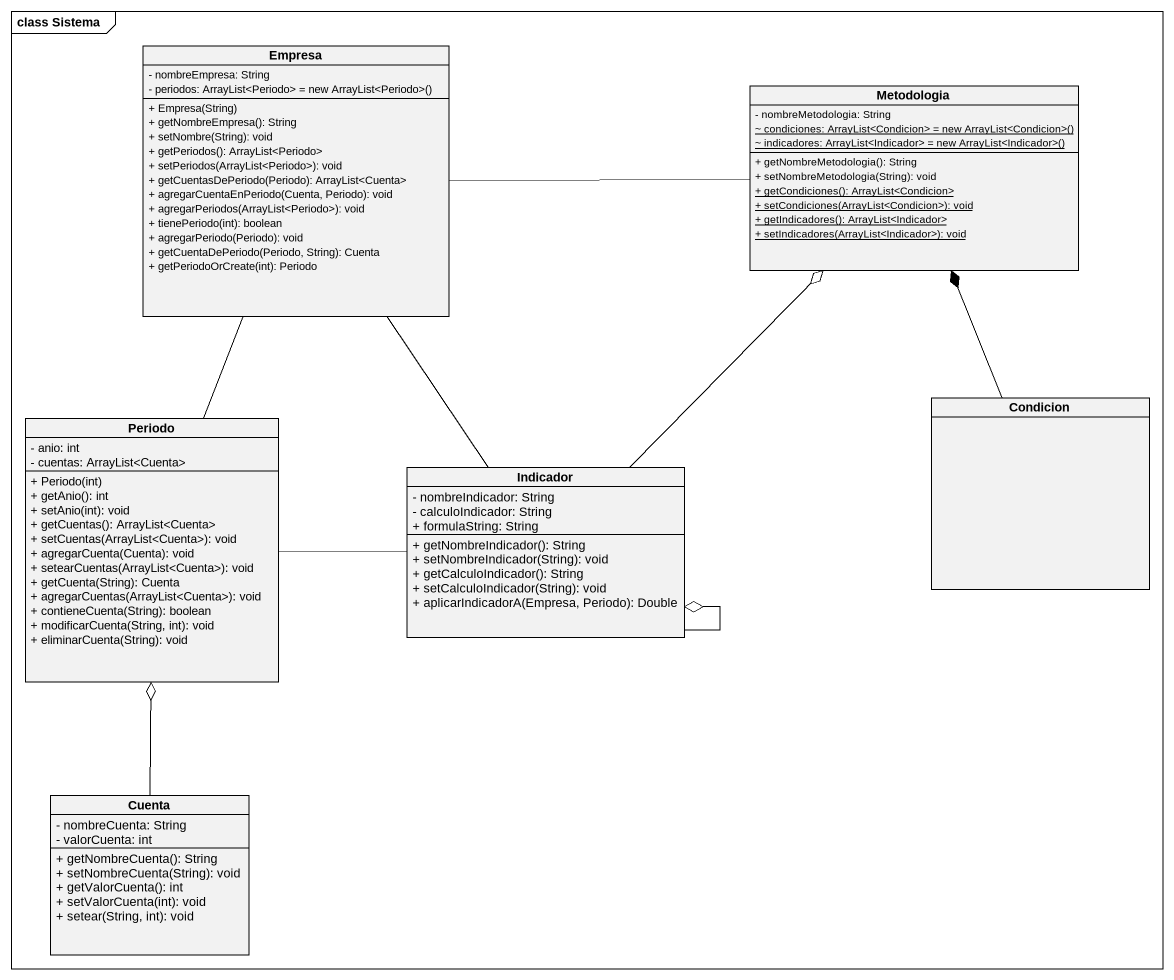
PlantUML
@startuml
mainframe class Sistema
hide circle
hide empty members
skinparam classAttributeIconSize 0
class Empresa {
  - nombreEmpresa: String
  {field} - periodos: ArrayList<Periodo> = new ArrayList<Periodo>()
  + Empresa(String)
  + getNombreEmpresa(): String
  + setNombre(String): void
  + getPeriodos(): ArrayList<Periodo>
  + setPeriodos(ArrayList<Periodo>): void
  + getCuentasDePeriodo(Periodo): ArrayList<Cuenta>
  + agregarCuentaEnPeriodo(Cuenta, Periodo): void
  + agregarPeriodos(ArrayList<Periodo>): void
  + tienePeriodo(int): boolean
  + agregarPeriodo(Periodo): void
  + getCuentaDePeriodo(Periodo, String): Cuenta
  + getPeriodoOrCreate(int): Periodo
}
class Metodologia {
  - nombreMetodologia: String
  {static} {field} ~ condiciones: ArrayList<Condicion> = new ArrayList<Condicion>()
  {static} {field} ~ indicadores: ArrayList<Indicador> = new ArrayList<Indicador>()
  + getNombreMetodologia(): String
  + setNombreMetodologia(String): void
  {static} + getCondiciones(): ArrayList<Condicion>
  {static} + setCondiciones(ArrayList<Condicion>): void
  {static} + getIndicadores(): ArrayList<Indicador>
  {static} + setIndicadores(ArrayList<Indicador>): void
}
class Periodo {
  - anio: int
  - cuentas: ArrayList<Cuenta>
  + Periodo(int)
  + getAnio(): int
  + setAnio(int): void
  + getCuentas(): ArrayList<Cuenta>
  + setCuentas(ArrayList<Cuenta>): void
  + agregarCuenta(Cuenta): void
  + setearCuentas(ArrayList<Cuenta>): void
  + getCuenta(String): Cuenta
  + agregarCuentas(ArrayList<Cuenta>): void
  + contieneCuenta(String): boolean
  + modificarCuenta(String, int): void
  + eliminarCuenta(String): void
}
class Condicion
class Indicador {
  - nombreIndicador: String
  - calculoIndicador: String
  + formulaString: String
  + getNombreIndicador(): String
  + setNombreIndicador(String): void
  + getCalculoIndicador(): String
  + setCalculoIndicador(String): void
  + aplicarIndicadorA(Empresa, Periodo): Double
}
class Cuenta {
  - nombreCuenta: String
  - valorCuenta: int
  + getNombreCuenta(): String
  + setNombreCuenta(String): void
  + getValorCuenta(): int
  + setValorCuenta(int): void
  + setear(String, int): void
}
Empresa -right- Metodologia
Periodo -up- Empresa
Periodo -right- Indicador
Condicion -up-* Metodologia
Indicador -up- Empresa
Indicador -up-o Metodologia
Indicador --o Indicador
Cuenta -up-o Periodo
@enduml
